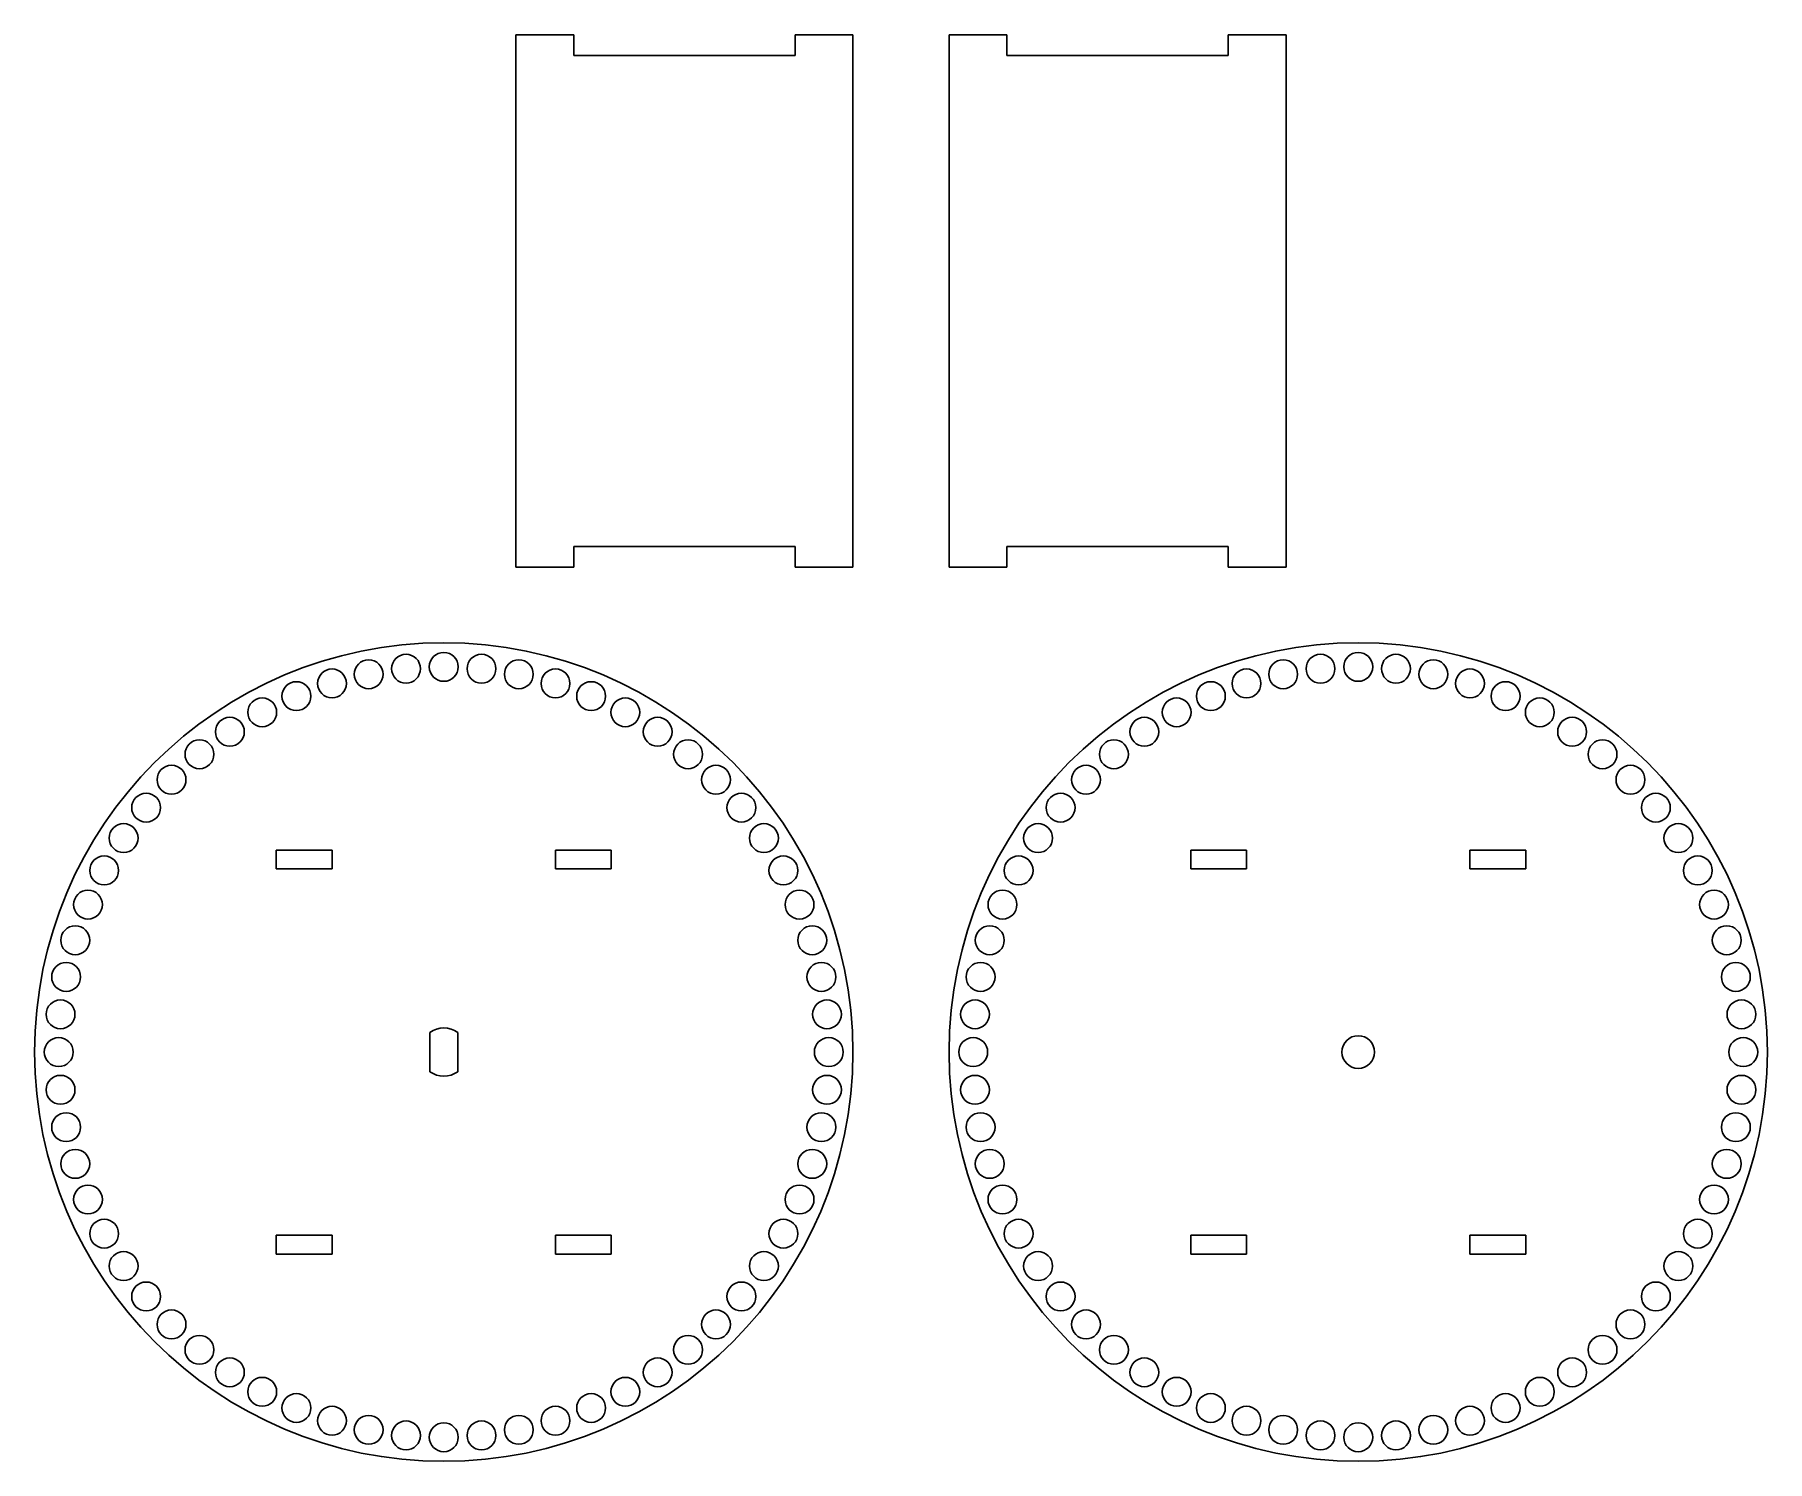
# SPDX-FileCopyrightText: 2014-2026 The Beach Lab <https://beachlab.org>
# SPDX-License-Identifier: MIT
# Model space of a CAD drawing. Header units: millimetres. Extents: x -42 to 138, y -42 to 106.
import ezdxf

# ---------------------------------------------------------------- set-up
doc = ezdxf.new("R2010")
doc.units = ezdxf.units.MM
doc.layers.add('CUT', color=7, linetype='CONTINUOUS')

msp = doc.modelspace()

# ---------------------------------------------------------------- linework, layer by layer
at = {"layer": 'CUT'}
for p, q in [((7.5, 50.35), (7.5, 105.65)), ((7.5, 105.65), (13.5, 105.65)), ((13.5, 105.65), (13.5, 103.5)), ((36.5, 103.5), (36.5, 105.65)), ((36.5, 105.65), (42.5, 105.65)), ((42.5, 105.65), (42.5, 50.35)), ((52.5, 50.35), (52.5, 105.65)), ((52.5, 105.65), (58.5, 105.65)), ((58.5, 105.65), (58.5, 103.5)), ((81.5, 103.5), (81.5, 105.65)), ((81.5, 105.65), (87.5, 105.65)), ((87.5, 105.65), (87.5, 50.35)), ((13.5, 103.5), (36.5, 103.5)), ((58.5, 103.5), (81.5, 103.5)), ((36.5, 52.5), (13.5, 52.5)), ((13.5, 52.5), (13.5, 50.35)), ((36.5, 50.35), (36.5, 52.5)), ((81.5, 52.5), (58.5, 52.5)), ((58.5, 52.5), (58.5, 50.35)), ((81.5, 50.35), (81.5, 52.5)), ((13.5, 50.35), (7.5, 50.35)), ((42.5, 50.35), (36.5, 50.35)), ((58.5, 50.35), (52.5, 50.35)), ((87.5, 50.35), (81.5, 50.35)), ((-11.6, 20.98), (-17.4, 20.98)), ((-17.4, 20.98), (-17.4, 19.02)), ((-11.6, 19.02), (-11.6, 20.98)), ((17.4, 20.98), (11.6, 20.98)), ((11.6, 20.98), (11.6, 19.02)), ((17.4, 19.02), (17.4, 20.98)), ((83.4, 20.98), (77.6, 20.98)), ((77.6, 20.98), (77.6, 19.02)), ((83.4, 19.02), (83.4, 20.98)), ((112.4, 20.98), (106.6, 20.98)), ((106.6, 20.98), (106.6, 19.02)), ((112.4, 19.02), (112.4, 20.98)), ((-17.4, 19.02), (-11.6, 19.02)), ((11.6, 19.02), (17.4, 19.02)), ((77.6, 19.02), (83.4, 19.02)), ((106.6, 19.02), (112.4, 19.02)), ((-1.45, 2.04), (-1.45, -2.04)), ((1.45, -2.04), (1.45, 2.04)), ((-11.6, -19.02), (-17.4, -19.02)), ((-17.4, -19.02), (-17.4, -20.98)), ((-11.6, -20.98), (-11.6, -19.02)), ((17.4, -19.02), (11.6, -19.02)), ((11.6, -19.02), (11.6, -20.98)), ((17.4, -20.98), (17.4, -19.02)), ((83.4, -19.02), (77.6, -19.02)), ((77.6, -19.02), (77.6, -20.98)), ((83.4, -20.98), (83.4, -19.02)), ((112.4, -19.02), (106.6, -19.02)), ((106.6, -19.02), (106.6, -20.98)), ((112.4, -20.98), (112.4, -19.02)), ((-17.4, -20.98), (-11.6, -20.98)), ((11.6, -20.98), (17.4, -20.98)), ((77.6, -20.98), (83.4, -20.98)), ((106.6, -20.98), (112.4, -20.98))]:
    msp.add_line(p, q, dxfattribs=at)
for centre, radius in [((0, 0), 42.5), ((0, 40), 1.5), ((95, 0), 42.5), ((95, 40), 1.5), ((-11.61, 38.28), 1.5), ((-7.8, 39.23), 1.5), ((-3.92, 39.81), 1.5), ((3.92, 39.81), 1.5), ((7.8, 39.23), 1.5), ((11.61, 38.28), 1.5), ((83.39, 38.28), 1.5), ((87.2, 39.23), 1.5), ((91.08, 39.81), 1.5), ((98.92, 39.81), 1.5), ((102.8, 39.23), 1.5), ((106.61, 38.28), 1.5), ((-15.31, 36.96), 1.5), ((15.31, 36.96), 1.5), ((79.69, 36.96), 1.5), ((110.31, 36.96), 1.5), ((-18.86, 35.28), 1.5), ((18.86, 35.28), 1.5), ((76.14, 35.28), 1.5), ((113.86, 35.28), 1.5), ((-22.22, 33.26), 1.5), ((22.22, 33.26), 1.5), ((72.78, 33.26), 1.5), ((117.22, 33.26), 1.5), ((-25.38, 30.92), 1.5), ((25.38, 30.92), 1.5), ((69.62, 30.92), 1.5), ((120.38, 30.92), 1.5), ((-28.28, 28.28), 1.5), ((28.28, 28.28), 1.5), ((66.72, 28.28), 1.5), ((123.28, 28.28), 1.5), ((-30.92, 25.38), 1.5), ((30.92, 25.38), 1.5), ((64.08, 25.38), 1.5), ((125.92, 25.38), 1.5), ((-33.26, 22.22), 1.5), ((33.26, 22.22), 1.5), ((61.74, 22.22), 1.5), ((128.26, 22.22), 1.5), ((-35.28, 18.86), 1.5), ((35.28, 18.86), 1.5), ((59.72, 18.86), 1.5), ((130.28, 18.86), 1.5), ((-36.96, 15.31), 1.5), ((36.96, 15.31), 1.5), ((58.04, 15.31), 1.5), ((131.96, 15.31), 1.5), ((-38.28, 11.61), 1.5), ((38.28, 11.61), 1.5), ((56.72, 11.61), 1.5), ((133.28, 11.61), 1.5), ((-39.23, 7.8), 1.5), ((39.23, 7.8), 1.5), ((55.77, 7.8), 1.5), ((134.23, 7.8), 1.5), ((-39.81, 3.92), 1.5), ((39.81, 3.92), 1.5), ((55.19, 3.92), 1.5), ((134.81, 3.92), 1.5), ((-40, 0), 1.5), ((40, 0), 1.5), ((55, 0), 1.5), ((95, 0), 1.7), ((135, 0), 1.5), ((-39.81, -3.92), 1.5), ((39.81, -3.92), 1.5), ((55.19, -3.92), 1.5), ((134.81, -3.92), 1.5), ((-39.23, -7.8), 1.5), ((39.23, -7.8), 1.5), ((55.77, -7.8), 1.5), ((134.23, -7.8), 1.5), ((-38.28, -11.61), 1.5), ((38.28, -11.61), 1.5), ((56.72, -11.61), 1.5), ((133.28, -11.61), 1.5), ((-36.96, -15.31), 1.5), ((36.96, -15.31), 1.5), ((58.04, -15.31), 1.5), ((131.96, -15.31), 1.5), ((-35.28, -18.86), 1.5), ((35.28, -18.86), 1.5), ((59.72, -18.86), 1.5), ((130.28, -18.86), 1.5), ((-33.26, -22.22), 1.5), ((33.26, -22.22), 1.5), ((61.74, -22.22), 1.5), ((128.26, -22.22), 1.5), ((-30.92, -25.38), 1.5), ((30.92, -25.38), 1.5), ((64.08, -25.38), 1.5), ((125.92, -25.38), 1.5), ((-28.28, -28.28), 1.5), ((28.28, -28.28), 1.5), ((66.72, -28.28), 1.5), ((123.28, -28.28), 1.5), ((-25.38, -30.92), 1.5), ((25.38, -30.92), 1.5), ((69.62, -30.92), 1.5), ((120.38, -30.92), 1.5), ((-22.22, -33.26), 1.5), ((22.22, -33.26), 1.5), ((72.78, -33.26), 1.5), ((117.22, -33.26), 1.5), ((-18.86, -35.28), 1.5), ((18.86, -35.28), 1.5), ((76.14, -35.28), 1.5), ((113.86, -35.28), 1.5), ((-15.31, -36.96), 1.5), ((15.31, -36.96), 1.5), ((79.69, -36.96), 1.5), ((110.31, -36.96), 1.5), ((-11.61, -38.28), 1.5), ((-7.8, -39.23), 1.5), ((7.8, -39.23), 1.5), ((11.61, -38.28), 1.5), ((83.39, -38.28), 1.5), ((87.2, -39.23), 1.5), ((102.8, -39.23), 1.5), ((106.61, -38.28), 1.5), ((-3.92, -39.81), 1.5), ((0, -40), 1.5), ((3.92, -39.81), 1.5), ((91.08, -39.81), 1.5), ((95, -40), 1.5), ((98.92, -39.81), 1.5)]:
    msp.add_circle(centre, radius, dxfattribs=at)
for start, end in [(54.5495, 125.4505), (234.5495, 305.4505)]:
    msp.add_arc((0, 0), 2.5, start, end, dxfattribs=at)

doc.saveas('drawing.dxf')
